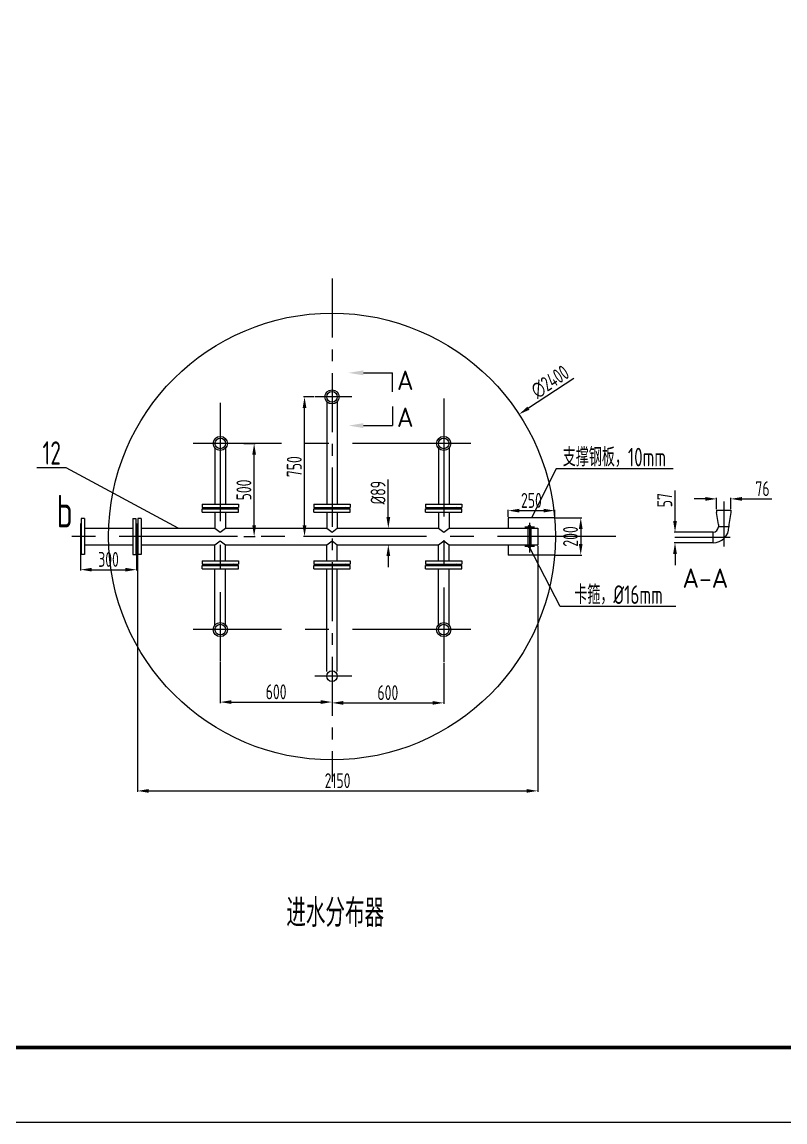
# Model space of a CAD drawing. Header units: millimetres. Extents: x -698490 to -638799, y 1500932 to 3009043.
# Drawn here: x -680733 to -676635, y 1500932 to 1506841 of the extents above; entities that cross this region are included whole.
import ezdxf

# ---------------------------------------------------------------- set-up
doc = ezdxf.new("R2010")
doc.units = ezdxf.units.MM
doc.header["$LTSCALE"] = 100
doc.header["$MEASUREMENT"] = 0
doc.linetypes.add('CENTER', pattern=[50.8, 31.75, -6.35, 6.35, -6.35])
doc.layers.get('0').update_dxf_attribs({"linetype": 'CONTINUOUS'})
doc.layers.get('DEFPOINTS').update_dxf_attribs({"linetype": 'CONTINUOUS'})
doc.layers.add('DIM', color=3, linetype='CONTINUOUS')
doc.layers.add('文字', color=7, linetype='CONTINUOUS')
for name, color, linetype, lineweight in [('中心线虚线', 1, 'CENTER', 13), ('图框线层', 1, 'CONTINUOUS', 60), ('标注', 3, 'CONTINUOUS', 15), ('设备', 4, 'CONTINUOUS', 25)]:
    doc.layers.add(name, color=color, linetype=linetype, lineweight=lineweight)
doc.styles.get("Standard").update_dxf_attribs({"font": 'tssdeng.shx', "width": 0.7, "bigfont": 'hztxt.shx'})
doc.styles.add('尺寸标注', font='Tssdeng.shx', dxfattribs={"width": 0.7, "bigfont": 'hztxt.shx'})
doc.dimstyles.new('ISO-100', dxfattribs={"dimtxt": 80, "dimasz": 60, "dimexe": 5, "dimexo": 5, "dimgap": 15, "dimtad": 1, "dimdec": 0, "dimzin": 0, "dimdsep": 46, "dimtxsty": 'Standard', "dimcen": 0, "dimadec": 0, "dimazin": 0, "dimtfac": 1, "dimtdec": 0, "dimtofl": 0, "dimtmove": 0, "dimatfit": 3, "dimfxl": 0, "dimtolj": 1, "dimtzin": 0, "dimarcsym": 0})

# ---------------------------------------------------------------- blocks, each defined once
blk = doc.blocks.new('*D27')
at = {"layer": 'DEFPOINTS', "color": 0, "ltscale": 0.5, "transparency": 16777216}
for p in [(-678063.1, 1504733.3), (-680072.3, 1503420.6)]:
    blk.add_point(p, dxfattribs=at)
at = {"layer": '标注', "color": 0, "lineweight": -2, "ltscale": 0.5, "transparency": 16777216}
blk.add_line((-677769.8, 1504924.9), (-678012.8, 1504766.1), dxfattribs=at)
at = {"layer": '标注', "color": 0, "ltscale": 0.5, "transparency": 16777216}
blk.add_solid([(-678018.3, 1504774.5), (-678007.4, 1504757.7), (-678063.1, 1504733.3)], dxfattribs=at)
at = {"layer": '标注', "color": 0, "ltscale": 0.5, "transparency": 16777216, "insert": (-677896.3, 1504908), "char_height": 80, "attachment_point": 5, "rotation": 33.1583}
blk.add_mtext('\\A1;∅2400', dxfattribs=at)
blk = doc.blocks.new('*D31')
at = {"layer": 'DEFPOINTS', "color": 0, "ltscale": 0.5, "transparency": 16777216}
for p in [(-677225.6, 1504100.4), (-677137.2, 1504100.4), (-677131.4, 1504043.4)]:
    blk.add_point(p, dxfattribs=at)
at = {"layer": '标注', "color": 0, "lineweight": -2, "ltscale": 0.5, "transparency": 16777216}
for p, q in [((-677225.6, 1504160.4), (-677225.6, 1504323.6)), ((-677142.2, 1504100.4), (-677230.6, 1504100.4)), ((-677136.4, 1504043.4), (-677230.6, 1504043.4)), ((-677225.6, 1503983.4), (-677225.6, 1503923.4))]:
    blk.add_line(p, q, dxfattribs=at)
at = {"layer": '标注', "color": 0, "ltscale": 0.5, "transparency": 16777216}
for points in [[(-677235.6, 1504160.4), (-677215.6, 1504160.4), (-677225.6, 1504100.4)], [(-677235.6, 1503983.4), (-677215.6, 1503983.4), (-677225.6, 1504043.4)]]:
    blk.add_solid(points, dxfattribs=at)
at = {"layer": '标注', "color": 0, "ltscale": 0.5, "transparency": 16777216, "insert": (-677280.6, 1504272), "char_height": 80, "attachment_point": 5, "rotation": 90}
blk.add_mtext('\\A1;57', dxfattribs=at)
blk = doc.blocks.new('*D32')
at = {"layer": 'DEFPOINTS', "color": 0, "ltscale": 0.5, "transparency": 16777216}
for p in [(-676926.3, 1504279), (-677002.3, 1504217.9), (-676926.3, 1504217.9)]:
    blk.add_point(p, dxfattribs=at)
at = {"layer": '标注', "color": 0, "lineweight": -2, "ltscale": 0.5, "transparency": 16777216}
for p, q in [((-677062.3, 1504279), (-677122.3, 1504279)), ((-677002.3, 1504222.9), (-677002.3, 1504284)), ((-676926.3, 1504222.9), (-676926.3, 1504284)), ((-676866.3, 1504279), (-676705.2, 1504279))]:
    blk.add_line(p, q, dxfattribs=at)
at = {"layer": '标注', "color": 0, "ltscale": 0.5, "transparency": 16777216}
for points in [[(-677062.3, 1504289), (-677062.3, 1504269), (-677002.3, 1504279)], [(-676866.3, 1504289), (-676866.3, 1504269), (-676926.3, 1504279)]]:
    blk.add_solid(points, dxfattribs=at)
at = {"layer": '标注', "color": 0, "ltscale": 0.5, "transparency": 16777216, "insert": (-676755.8, 1504334), "char_height": 80, "attachment_point": 5}
blk.add_mtext('\\A1;76', dxfattribs=at)
blk = doc.blocks.new('*D41')
at = {"layer": 'DEFPOINTS', "color": 0, "ltscale": 0.5, "transparency": 16777216}
for p in [(-680417.7, 1504076.9), (-680117.7, 1504076.9), (-680117.7, 1503898.7)]:
    blk.add_point(p, dxfattribs=at)
at = {"layer": '标注', "color": 0, "lineweight": -2, "ltscale": 0.5, "transparency": 16777216}
for p, q in [((-680417.7, 1504071.9), (-680417.7, 1503893.7)), ((-680117.7, 1504071.9), (-680117.7, 1503893.7)), ((-680357.7, 1503898.7), (-680177.7, 1503898.7))]:
    blk.add_line(p, q, dxfattribs=at)
at = {"layer": '标注', "color": 0, "ltscale": 0.5, "transparency": 16777216}
for points in [[(-680357.7, 1503908.7), (-680357.7, 1503888.7), (-680417.7, 1503898.7)], [(-680177.7, 1503908.7), (-680177.7, 1503888.7), (-680117.7, 1503898.7)]]:
    blk.add_solid(points, dxfattribs=at)
at = {"layer": '标注', "color": 0, "ltscale": 0.5, "transparency": 16777216, "insert": (-680267.7, 1503953.7), "char_height": 80, "attachment_point": 5}
blk.add_mtext('\\A1;300', dxfattribs=at)
blk = doc.blocks.new('*D42')
at = {"layer": 'DEFPOINTS', "color": 0, "ltscale": 0.5, "transparency": 16777216}
for p in [(-677877.2, 1504177.2), (-677877.1, 1503977.2), (-677731.9, 1503977.2)]:
    blk.add_point(p, dxfattribs=at)
at = {"layer": '标注', "color": 0, "lineweight": -2, "ltscale": 0.5, "transparency": 16777216}
for p, q in [((-677872.2, 1504177.2), (-677726.9, 1504177.2)), ((-677731.9, 1504117.2), (-677731.9, 1504037.2)), ((-677872.1, 1503977.2), (-677726.9, 1503977.2))]:
    blk.add_line(p, q, dxfattribs=at)
at = {"layer": '标注', "color": 0, "ltscale": 0.5, "transparency": 16777216}
for points in [[(-677741.9, 1504117.2), (-677721.9, 1504117.2), (-677731.9, 1504177.2)], [(-677741.9, 1504037.2), (-677721.9, 1504037.2), (-677731.9, 1503977.2)]]:
    blk.add_solid(points, dxfattribs=at)
at = {"layer": '标注', "color": 0, "ltscale": 0.5, "transparency": 16777216, "insert": (-677786.9, 1504077.2), "char_height": 80, "attachment_point": 5, "rotation": 90}
blk.add_mtext('\\A1;200', dxfattribs=at)
blk = doc.blocks.new('*D43')
at = {"layer": 'DEFPOINTS', "color": 0, "ltscale": 0.5, "transparency": 16777216}
for p in [(-677871.8, 1504215.9), (-678121.4, 1504177.2), (-677871.8, 1504176.7)]:
    blk.add_point(p, dxfattribs=at)
at = {"layer": '标注', "color": 0, "lineweight": -2, "ltscale": 0.5, "transparency": 16777216}
for p, q in [((-678121.4, 1504182.2), (-678121.4, 1504220.9)), ((-678061.4, 1504215.9), (-677931.8, 1504215.9)), ((-677871.8, 1504181.7), (-677871.8, 1504220.9))]:
    blk.add_line(p, q, dxfattribs=at)
at = {"layer": '标注', "color": 0, "ltscale": 0.5, "transparency": 16777216}
for points in [[(-678061.4, 1504225.9), (-678061.4, 1504205.9), (-678121.4, 1504215.9)], [(-677931.8, 1504225.9), (-677931.8, 1504205.9), (-677871.8, 1504215.9)]]:
    blk.add_solid(points, dxfattribs=at)
at = {"layer": '标注', "color": 0, "ltscale": 0.5, "transparency": 16777216, "insert": (-677996.6, 1504270.9), "char_height": 80, "attachment_point": 5}
blk.add_mtext('\\A1;250', dxfattribs=at)
blk = doc.blocks.new('*D44')
at = {"layer": 'DEFPOINTS', "color": 0, "ltscale": 0.5, "transparency": 16777216}
for p in [(-680112.6, 1504047.8), (-677962.8, 1504032.4), (-677962.8, 1502710.4)]:
    blk.add_point(p, dxfattribs=at)
at = {"layer": '标注', "color": 0, "lineweight": -2, "ltscale": 0.5, "transparency": 16777216}
for p, q in [((-680112.6, 1504042.8), (-680112.6, 1502705.4)), ((-677962.8, 1504027.4), (-677962.8, 1502705.4)), ((-680052.6, 1502710.4), (-678022.8, 1502710.4))]:
    blk.add_line(p, q, dxfattribs=at)
at = {"layer": '标注', "color": 0, "ltscale": 0.5, "transparency": 16777216}
for points in [[(-680052.6, 1502720.4), (-680052.6, 1502700.4), (-680112.6, 1502710.4)], [(-678022.8, 1502720.4), (-678022.8, 1502700.4), (-677962.8, 1502710.4)]]:
    blk.add_solid(points, dxfattribs=at)
at = {"layer": '标注', "color": 0, "ltscale": 0.5, "transparency": 16777216, "insert": (-679037.7, 1502765.4), "char_height": 80, "attachment_point": 5}
blk.add_mtext('\\A1;2150', dxfattribs=at)
blk = doc.blocks.new('*D45')
at = {"layer": 'DEFPOINTS', "color": 0, "ltscale": 0.5, "transparency": 16777216}
for p in [(-679667.7, 1503409.7), (-679067.7, 1503204.9), (-679067.7, 1503187.5)]:
    blk.add_point(p, dxfattribs=at)
at = {"layer": '标注', "color": 0, "lineweight": -2, "ltscale": 0.5, "transparency": 16777216}
for p, q in [((-679667.7, 1503404.7), (-679667.7, 1503182.5)), ((-679607.7, 1503187.5), (-679127.7, 1503187.5)), ((-679067.7, 1503199.9), (-679067.7, 1503182.5))]:
    blk.add_line(p, q, dxfattribs=at)
at = {"layer": '标注', "color": 0, "ltscale": 0.5, "transparency": 16777216}
for points in [[(-679607.7, 1503197.5), (-679607.7, 1503177.5), (-679667.7, 1503187.5)], [(-679127.7, 1503197.5), (-679127.7, 1503177.5), (-679067.7, 1503187.5)]]:
    blk.add_solid(points, dxfattribs=at)
at = {"layer": '标注', "color": 0, "ltscale": 0.5, "transparency": 16777216, "insert": (-679367.7, 1503242.5), "char_height": 80, "attachment_point": 5}
blk.add_mtext('\\A1;600', dxfattribs=at)
blk = doc.blocks.new('*D46')
at = {"layer": 'DEFPOINTS', "color": 0, "ltscale": 0.5, "transparency": 16777216}
for p in [(-678467.7, 1503403.5), (-679067.7, 1503204.9), (-678467.7, 1503183.1)]:
    blk.add_point(p, dxfattribs=at)
at = {"layer": '标注', "color": 0, "lineweight": -2, "ltscale": 0.5, "transparency": 16777216}
for p, q in [((-678467.7, 1503398.5), (-678467.7, 1503178.1)), ((-679067.7, 1503199.9), (-679067.7, 1503178.1)), ((-679007.7, 1503183.1), (-678527.7, 1503183.1))]:
    blk.add_line(p, q, dxfattribs=at)
at = {"layer": '标注', "color": 0, "ltscale": 0.5, "transparency": 16777216}
for points in [[(-679007.7, 1503193.1), (-679007.7, 1503173.1), (-679067.7, 1503183.1)], [(-678527.7, 1503193.1), (-678527.7, 1503173.1), (-678467.7, 1503183.1)]]:
    blk.add_solid(points, dxfattribs=at)
at = {"layer": '标注', "color": 0, "ltscale": 0.5, "transparency": 16777216, "insert": (-678767.7, 1503238.1), "char_height": 80, "attachment_point": 5}
blk.add_mtext('\\A1;600', dxfattribs=at)
blk = doc.blocks.new('*D47')
at = {"layer": 'DEFPOINTS', "color": 0, "ltscale": 0.5, "transparency": 16777216}
for p in [(-679546.8, 1504576.9), (-679485.8, 1504576.9), (-679546.8, 1504076.9)]:
    blk.add_point(p, dxfattribs=at)
at = {"layer": '标注', "color": 0, "lineweight": -2, "ltscale": 0.5, "transparency": 16777216}
for p, q in [((-679541.8, 1504576.9), (-679480.8, 1504576.9)), ((-679485.8, 1504136.9), (-679485.8, 1504516.9)), ((-679541.8, 1504076.9), (-679480.8, 1504076.9))]:
    blk.add_line(p, q, dxfattribs=at)
at = {"layer": '标注', "color": 0, "ltscale": 0.5, "transparency": 16777216}
for points in [[(-679495.8, 1504516.9), (-679475.8, 1504516.9), (-679485.8, 1504576.9)], [(-679495.8, 1504136.9), (-679475.8, 1504136.9), (-679485.8, 1504076.9)]]:
    blk.add_solid(points, dxfattribs=at)
at = {"layer": '标注', "color": 0, "ltscale": 0.5, "transparency": 16777216, "insert": (-679540.8, 1504326.9), "char_height": 80, "attachment_point": 5, "rotation": 90}
blk.add_mtext('\\A1;500', dxfattribs=at)
blk = doc.blocks.new('*D48')
at = {"layer": 'DEFPOINTS', "color": 0, "ltscale": 0.5, "transparency": 16777216}
for p in [(-679215.3, 1504826.9), (-679160.6, 1504826.9), (-679189.2, 1504076.9)]:
    blk.add_point(p, dxfattribs=at)
at = {"layer": '标注', "color": 0, "lineweight": -2, "ltscale": 0.5, "transparency": 16777216}
for p, q in [((-679165.6, 1504826.9), (-679220.3, 1504826.9)), ((-679215.3, 1504136.9), (-679215.3, 1504766.9)), ((-679194.2, 1504076.9), (-679220.3, 1504076.9))]:
    blk.add_line(p, q, dxfattribs=at)
at = {"layer": '标注', "color": 0, "ltscale": 0.5, "transparency": 16777216}
for points in [[(-679225.3, 1504766.9), (-679205.3, 1504766.9), (-679215.3, 1504826.9)], [(-679225.3, 1504136.9), (-679205.3, 1504136.9), (-679215.3, 1504076.9)]]:
    blk.add_solid(points, dxfattribs=at)
at = {"layer": '标注', "color": 0, "ltscale": 0.5, "transparency": 16777216, "insert": (-679270.3, 1504451.9), "char_height": 80, "attachment_point": 5, "rotation": 90}
blk.add_mtext('\\A1;750', dxfattribs=at)
blk = doc.blocks.new('*D55')
at = {"layer": 'DEFPOINTS', "color": 0, "ltscale": 0.5, "transparency": 16777216}
for p in [(-678767.7, 1504121.4), (-678765.2, 1504121.4), (-678767.7, 1504032.4)]:
    blk.add_point(p, dxfattribs=at)
at = {"layer": '标注', "color": 0, "lineweight": -2, "ltscale": 0.5, "transparency": 16777216}
for p, q in [((-678765.2, 1504181.4), (-678765.2, 1504383.4)), ((-678762.7, 1504121.4), (-678760.2, 1504121.4)), ((-678762.7, 1504032.4), (-678760.2, 1504032.4)), ((-678765.2, 1503972.4), (-678765.2, 1503912.4))]:
    blk.add_line(p, q, dxfattribs=at)
at = {"layer": '标注', "color": 0, "ltscale": 0.5, "transparency": 16777216}
for points in [[(-678775.2, 1504181.4), (-678755.2, 1504181.4), (-678765.2, 1504121.4)], [(-678775.2, 1503972.4), (-678755.2, 1503972.4), (-678765.2, 1504032.4)]]:
    blk.add_solid(points, dxfattribs=at)
at = {"layer": '标注', "color": 0, "ltscale": 0.5, "transparency": 16777216, "insert": (-678820.2, 1504312.4), "char_height": 80, "attachment_point": 5, "rotation": 90}
blk.add_mtext('\\A1;%%C89', dxfattribs=at)

msp = doc.modelspace()

# ---------------------------------------------------------------- linework, layer by layer
at = {"color": 1}
for p, q in [((-680494.9, 1504445.7), (-680652.7, 1504445.7)), ((-677235.3, 1504439.7), (-677864.7, 1504439.7)), ((-677220.5, 1503700.6), (-677842.6, 1503700.6))]:
    msp.add_line(p, q, dxfattribs=at)
for p, q in [((-679894.4, 1504121.4), (-680494.9, 1504445.7)), ((-677864.7, 1504439.7), (-677996.3, 1504177.2)), ((-677842.6, 1503700.6), (-678007.2, 1504018.8))]:
    msp.add_line(p, q)
msp.add_lwpolyline([(-690095.7, 1500931.8), (-666335.7, 1500931.8), (-666335.7, 1517731.8), (-690095.7, 1517731.8)], close=True)
at = {"layer": 'DIM', "color": 3, "ltscale": 150}
for p, q in [((-678898.6, 1504956), (-678743.5, 1504956)), ((-678898.6, 1504672.6), (-678743.5, 1504672.6))]:
    msp.add_line(p, q, dxfattribs=at)
at = {"layer": 'DIM', "ltscale": 150}
for p, q in [((-678743.5, 1504854), (-678743.5, 1504956)), ((-678743.5, 1504774.6), (-678743.5, 1504672.6))]:
    msp.add_line(p, q, dxfattribs=at)
at = {"layer": 'DIM', "color": 3, "ltscale": 150}
for points in [[(-678898.6, 1504969.3), (-678898.6, 1504942.7), (-678978.6, 1504956)], [(-678898.6, 1504659.2), (-678898.6, 1504685.9), (-678978.6, 1504672.6)]]:
    msp.add_solid(points, dxfattribs=at)
at = {"layer": '中心线虚线', "ltscale": 0.1}
msp.add_line((-679067.7, 1505463.2), (-679067.7, 1502759.5), dxfattribs=at)
at = {"layer": '中心线虚线', "ltscale": 0.2}
for p, q in [((-678961, 1504826.9), (-679160.6, 1504826.9)), ((-678467.7, 1504818.6), (-678467.7, 1503403.5)), ((-679667.7, 1504794.3), (-679667.7, 1503409.7)), ((-678322.8, 1504576.9), (-679813.7, 1504576.9)), ((-676964.3, 1504265.1), (-676964.3, 1504022.6)), ((-678007.2, 1504150.4), (-678007.2, 1503991.2)), ((-678032, 1504128.4), (-677979.8, 1504128.4)), ((-677543.4, 1504076.9), (-680540.9, 1504076.9)), ((-676929.1, 1504071.9), (-677226.8, 1504071.9)), ((-678032, 1504025.5), (-677979.8, 1504025.5)), ((-678322.8, 1503576.9), (-679813.7, 1503576.9)), ((-678961, 1503326.9), (-679160.6, 1503326.9))]:
    msp.add_line(p, q, dxfattribs=at)
at = {"layer": '图框线层'}
msp.add_lwpolyline([(-689095.7, 1501331.8), (-666735.7, 1501331.8), (-666735.7, 1517331.8), (-689095.7, 1517331.8)], close=True, dxfattribs=at)
at = {"layer": '设备'}
for p, q in [((-679096.2, 1504801.8), (-679096.2, 1504250.6)), ((-679039.2, 1504801.8), (-679039.2, 1504250.6)), ((-679696.2, 1504551.8), (-679696.2, 1504250.6)), ((-679639.2, 1504551.8), (-679639.2, 1504250.6)), ((-678496.2, 1504551.8), (-678496.2, 1504250.6)), ((-678439.2, 1504551.8), (-678439.2, 1504250.6)), ((-679765.2, 1504250.6), (-679765.2, 1504233.6)), ((-679765.2, 1504250.6), (-679570.2, 1504250.6)), ((-679765.2, 1504233.6), (-679570.2, 1504233.6)), ((-679765.2, 1504207.8), (-679765.2, 1504224.8)), ((-679765.2, 1504224.8), (-679570.2, 1504224.8)), ((-679738.2, 1504233.6), (-679735.2, 1504230.6)), ((-679738.2, 1504224.8), (-679735.2, 1504227.8)), ((-679735.2, 1504230.6), (-679600.2, 1504230.6)), ((-679735.2, 1504227.8), (-679600.2, 1504227.8)), ((-679597.2, 1504233.6), (-679600.2, 1504230.6)), ((-679597.2, 1504224.8), (-679600.2, 1504227.8)), ((-679570.2, 1504250.6), (-679570.2, 1504233.6)), ((-679570.2, 1504207.8), (-679570.2, 1504224.8)), ((-679165.2, 1504250.6), (-679165.2, 1504233.6)), ((-679165.2, 1504250.6), (-678970.2, 1504250.6)), ((-679165.2, 1504233.6), (-678970.2, 1504233.6)), ((-679165.2, 1504207.8), (-679165.2, 1504224.8)), ((-679165.2, 1504224.8), (-678970.2, 1504224.8)), ((-679138.2, 1504233.6), (-679135.2, 1504230.6)), ((-679138.2, 1504224.8), (-679135.2, 1504227.8)), ((-679135.2, 1504230.6), (-679000.2, 1504230.6)), ((-679135.2, 1504227.8), (-679000.2, 1504227.8)), ((-678997.2, 1504233.6), (-679000.2, 1504230.6)), ((-678997.2, 1504224.8), (-679000.2, 1504227.8)), ((-678970.2, 1504250.6), (-678970.2, 1504233.6)), ((-678970.2, 1504207.8), (-678970.2, 1504224.8)), ((-678565.2, 1504250.6), (-678565.2, 1504233.6)), ((-678565.2, 1504250.6), (-678370.2, 1504250.6)), ((-678565.2, 1504233.6), (-678370.2, 1504233.6)), ((-678565.2, 1504207.8), (-678565.2, 1504224.8)), ((-678565.2, 1504224.8), (-678370.2, 1504224.8)), ((-678538.2, 1504233.6), (-678535.2, 1504230.6)), ((-678538.2, 1504224.8), (-678535.2, 1504227.8)), ((-678535.2, 1504230.6), (-678400.2, 1504230.6)), ((-678535.2, 1504227.8), (-678400.2, 1504227.8)), ((-678397.2, 1504233.6), (-678400.2, 1504230.6)), ((-678397.2, 1504224.8), (-678400.2, 1504227.8)), ((-678370.2, 1504250.6), (-678370.2, 1504233.6)), ((-678370.2, 1504207.8), (-678370.2, 1504224.8)), ((-680397.7, 1504174.4), (-680414.7, 1504174.4)), ((-680414.7, 1504174.4), (-680414.7, 1503979.4)), ((-680397.7, 1504174.4), (-680397.7, 1503979.4)), ((-680137.7, 1504174.4), (-680120.7, 1504174.4)), ((-680137.7, 1504174.4), (-680137.7, 1503979.4)), ((-680120.7, 1504174.4), (-680120.7, 1503979.4)), ((-680092.6, 1504174.4), (-680109.6, 1504174.4)), ((-680109.6, 1504174.4), (-680109.6, 1503979.4)), ((-680092.6, 1504174.4), (-680092.6, 1503979.4)), ((-679765.2, 1504207.8), (-679570.2, 1504207.8)), ((-679696.2, 1504207.8), (-679696.2, 1504121.4)), ((-679639.2, 1504207.8), (-679639.2, 1504121.4)), ((-679165.2, 1504207.8), (-678970.2, 1504207.8)), ((-679096.2, 1504207.8), (-679096.2, 1504121.4)), ((-679039.2, 1504207.8), (-679039.2, 1504121.4)), ((-678565.2, 1504207.8), (-678370.2, 1504207.8)), ((-678496.2, 1504207.8), (-678496.2, 1504121.4)), ((-678439.2, 1504207.8), (-678439.2, 1504121.4)), ((-677871.2, 1504177.2), (-678121.4, 1504177.2)), ((-678121.4, 1504177.2), (-678121.4, 1504121.4)), ((-680414.7, 1504147.4), (-680417.7, 1504144.4)), ((-680417.7, 1504144.4), (-680417.7, 1504009.4)), ((-680397.7, 1504121.4), (-680137.7, 1504121.4)), ((-680120.7, 1504147.4), (-680117.7, 1504144.4)), ((-680117.7, 1504144.4), (-680117.7, 1504009.4)), ((-680109.6, 1504147.4), (-680112.6, 1504144.4)), ((-680112.6, 1504144.4), (-680112.6, 1504009.4)), ((-680092.6, 1504121.4), (-679696.2, 1504121.4)), ((-679639.2, 1504121.4), (-679096.2, 1504121.4)), ((-679039.2, 1504121.4), (-678496.2, 1504121.4)), ((-678439.2, 1504121.4), (-677962.8, 1504121.4)), ((-678015.2, 1504128.4), (-678015.2, 1504025.5)), ((-677999.2, 1504128.4), (-677999.2, 1504025.5)), ((-677962.8, 1504121.4), (-677962.8, 1504032.4)), ((-680397.7, 1504032.4), (-680137.7, 1504032.4)), ((-680092.6, 1504032.4), (-679696.2, 1504032.4)), ((-679696.2, 1503946.1), (-679696.2, 1504032.4)), ((-679639.2, 1504032.4), (-679096.2, 1504032.4)), ((-679639.2, 1504032.4), (-679096.2, 1504032.4)), ((-679639.2, 1503946.1), (-679639.2, 1504032.4)), ((-679096.2, 1503946.1), (-679096.2, 1504032.4)), ((-679039.2, 1504032.4), (-678496.2, 1504032.4)), ((-679039.2, 1504032.4), (-678496.2, 1504032.4)), ((-679039.2, 1503946.1), (-679039.2, 1504032.4)), ((-678496.2, 1503946.1), (-678496.2, 1504032.4)), ((-678439.2, 1504032.4), (-677962.8, 1504032.4)), ((-678439.2, 1503946.1), (-678439.2, 1504032.4)), ((-678121.4, 1504032.4), (-678121.4, 1503977.2)), ((-680414.7, 1504006.4), (-680417.7, 1504009.4)), ((-680397.7, 1503979.4), (-680414.7, 1503979.4)), ((-680137.7, 1503979.4), (-680120.7, 1503979.4)), ((-680120.7, 1504006.4), (-680117.7, 1504009.4)), ((-680109.6, 1504006.4), (-680112.6, 1504009.4)), ((-680092.6, 1503979.4), (-680109.6, 1503979.4)), ((-677871.1, 1503977.2), (-678121.4, 1503977.2)), ((-679765.2, 1503946.1), (-679765.2, 1503929.1)), ((-679765.2, 1503946.1), (-679570.2, 1503946.1)), ((-679765.2, 1503929.1), (-679570.2, 1503929.1)), ((-679765.2, 1503903.3), (-679765.2, 1503920.3)), ((-679765.2, 1503920.3), (-679570.2, 1503920.3)), ((-679738.2, 1503929.1), (-679735.2, 1503926.1)), ((-679738.2, 1503920.3), (-679735.2, 1503923.3)), ((-679735.2, 1503926.1), (-679600.2, 1503926.1)), ((-679735.2, 1503923.3), (-679600.2, 1503923.3)), ((-679597.2, 1503929.1), (-679600.2, 1503926.1)), ((-679597.2, 1503920.3), (-679600.2, 1503923.3)), ((-679570.2, 1503946.1), (-679570.2, 1503929.1)), ((-679570.2, 1503903.3), (-679570.2, 1503920.3)), ((-679165.2, 1503946.1), (-679165.2, 1503929.1)), ((-679165.2, 1503946.1), (-678970.2, 1503946.1)), ((-679165.2, 1503929.1), (-678970.2, 1503929.1)), ((-679165.2, 1503903.3), (-679165.2, 1503920.3)), ((-679165.2, 1503920.3), (-678970.2, 1503920.3)), ((-679138.2, 1503929.1), (-679135.2, 1503926.1)), ((-679138.2, 1503920.3), (-679135.2, 1503923.3)), ((-679135.2, 1503926.1), (-679000.2, 1503926.1)), ((-679135.2, 1503923.3), (-679000.2, 1503923.3)), ((-678997.2, 1503929.1), (-679000.2, 1503926.1)), ((-678997.2, 1503920.3), (-679000.2, 1503923.3)), ((-678970.2, 1503946.1), (-678970.2, 1503929.1)), ((-678970.2, 1503903.3), (-678970.2, 1503920.3)), ((-678565.2, 1503946.1), (-678565.2, 1503929.1)), ((-678565.2, 1503946.1), (-678370.2, 1503946.1)), ((-678565.2, 1503929.1), (-678370.2, 1503929.1)), ((-678565.2, 1503903.3), (-678565.2, 1503920.3)), ((-678565.2, 1503920.3), (-678370.2, 1503920.3)), ((-678538.2, 1503929.1), (-678535.2, 1503926.1)), ((-678538.2, 1503920.3), (-678535.2, 1503923.3)), ((-678535.2, 1503926.1), (-678400.2, 1503926.1)), ((-678535.2, 1503923.3), (-678400.2, 1503923.3)), ((-678397.2, 1503929.1), (-678400.2, 1503926.1)), ((-678397.2, 1503920.3), (-678400.2, 1503923.3)), ((-678370.2, 1503946.1), (-678370.2, 1503929.1)), ((-678370.2, 1503903.3), (-678370.2, 1503920.3)), ((-679765.2, 1503903.3), (-679570.2, 1503903.3)), ((-679696.2, 1503602.1), (-679696.2, 1503903.3)), ((-679639.2, 1503602.1), (-679639.2, 1503903.3)), ((-679165.2, 1503903.3), (-678970.2, 1503903.3)), ((-679096.2, 1503352.1), (-679096.2, 1503903.3)), ((-679039.2, 1503352.1), (-679039.2, 1503903.3)), ((-678565.2, 1503903.3), (-678370.2, 1503903.3)), ((-678496.2, 1503602.1), (-678496.2, 1503903.3)), ((-678439.2, 1503602.1), (-678439.2, 1503903.3))]:
    msp.add_line(p, q, dxfattribs=at)
at = {"layer": '设备', "ltscale": 0.5}
for p, q in [((-677002.3, 1504217.9), (-676926.3, 1504217.9)), ((-677002.3, 1504217.9), (-677002.3, 1504205.2)), ((-676926.3, 1504217.9), (-676926.3, 1504205.2)), ((-676992.8, 1504141.6), (-677002.3, 1504205.2)), ((-676926.3, 1504205.2), (-676935.8, 1504141.6)), ((-679696.2, 1504121.4), (-679667.7, 1504100.4)), ((-679667.7, 1504100.4), (-679639.2, 1504121.4)), ((-679096.2, 1504121.4), (-679067.7, 1504100.4)), ((-679067.7, 1504100.4), (-679039.2, 1504121.4)), ((-678496.2, 1504121.4), (-678467.7, 1504100.4)), ((-678467.7, 1504100.4), (-678439.2, 1504121.4)), ((-677021.3, 1504100.4), (-677156.8, 1504100.4)), ((-677021.3, 1504043.4), (-677021.3, 1504100.4)), ((-676992.8, 1504141.6), (-676992.8, 1504128.9)), ((-676935.8, 1504128.9), (-676992.8, 1504128.9)), ((-676935.8, 1504128.9), (-676992.8, 1504128.9)), ((-676935.8, 1504141.6), (-676935.8, 1504128.9)), ((-679696.2, 1504032.4), (-679667.7, 1504053.5)), ((-679667.7, 1504053.5), (-679639.2, 1504032.4)), ((-679096.2, 1504032.4), (-679067.7, 1504053.5)), ((-679067.7, 1504053.5), (-679039.2, 1504032.4)), ((-678496.2, 1504032.4), (-678467.7, 1504053.5)), ((-678467.7, 1504053.5), (-678439.2, 1504032.4)), ((-677021.3, 1504043.4), (-677160.4, 1504043.4))]:
    msp.add_line(p, q, dxfattribs=at)
at = {"layer": '设备'}
msp.add_circle((-679067.7, 1504076.9), 1200, dxfattribs=at)
at = {"layer": '设备', "ltscale": 0.5}
for centre, radius in [((-679067.7, 1504826.9), 38), ((-679067.7, 1504826.9), 28.5), ((-679667.7, 1504576.9), 38), ((-679667.7, 1504576.9), 28.5), ((-678467.7, 1504576.9), 38), ((-678467.7, 1504576.9), 28.5), ((-679667.7, 1503576.9), 38), ((-679667.7, 1503576.9), 28.5), ((-678467.7, 1503576.9), 38), ((-678467.7, 1503576.9), 28.5), ((-679067.7, 1503326.9), 28.5)]:
    msp.add_circle(centre, radius, dxfattribs=at)
at = {"layer": '设备'}
for centre, start, end in [((-678007.2, 1504128.4), 0, 180), ((-678007.2, 1504025.5), 180, 0)]:
    msp.add_arc(centre, 8, start, end, dxfattribs=at)
at = {"layer": '设备', "ltscale": 0.5}
for radius in [85.5, 28.5]:
    msp.add_arc((-677021.3, 1504128.9), radius, 270, 0, dxfattribs=at)

# ---------------------------------------------------------------- texts
at = {"attachment_point": 5, "style": '尺寸标注'}
for s, insert, char_height, width in [('12', (-680572.8, 1504525.6), 125, 375), ('支撑钢板，10mm', (-677551.1, 1504501.9), 100, 1604.732), ('卡箍，%%C16mm', (-677529, 1503762.9), 100, 1604.732), ('进水分布器', (-679050.5, 1502054.6), 150, 1304.847)]:
    msp.add_mtext(s, dxfattribs=dict(at, insert=insert, char_height=char_height, width=width))
at = {"color": 2, "insert": (-680503.7, 1504212.7), "char_height": 175, "width": 375, "attachment_point": 5, "style": '尺寸标注'}
msp.add_mtext('b', dxfattribs=at)
at = {"layer": '文字', "color": 3}
for s, height, p in [('A', 104, (-678719, 1504864.3)), ('A', 104, (-678719, 1504665.8)), ('A-A', 103.95, (-677185.5, 1503801.4))]:
    msp.add_text(s, height=height, dxfattribs=at).set_placement(p)

# ---------------------------------------------------------------- dimensions: what is measured, and where the dimension line sits
at = {"layer": '标注', "ltscale": 0.5}
dim = msp.add_diameter_dim_2p(p1=(-680072.3, 1503420.6), p2=(-678063.1, 1504733.3), dimstyle='ISO-100', dxfattribs=at)
dim.commit()
dim.dimension.update_dxf_attribs({"geometry": '*D27', "text_midpoint": (-677896.3, 1504908)})
for base, p1, p2, picture, middle in [((-679215.3, 1504826.9), (-679189.2, 1504076.9), (-679160.6, 1504826.9), '*D48', (-679270.3, 1504451.9)), ((-679485.8, 1504576.9), (-679546.8, 1504076.9), (-679546.8, 1504576.9), '*D47', (-679540.8, 1504326.9)), ((-677225.6, 1504100.4), (-677131.4, 1504043.4), (-677137.2, 1504100.4), '*D31', (-677280.6, 1504272)), ((-677731.9, 1503977.2), (-677877.2, 1504177.2), (-677877.1, 1503977.2), '*D42', (-677786.9, 1504077.2))]:
    dim = msp.add_linear_dim(base=base, p1=p1, p2=p2, angle=90, dimstyle='ISO-100', dxfattribs=at)
    dim.commit()
    dim.dimension.update_dxf_attribs({"geometry": picture, "text_midpoint": middle})
dim = msp.add_linear_dim(base=(-678765.2, 1504121.4), p1=(-678767.7, 1504032.4), p2=(-678767.7, 1504121.4), angle=90, text='%%C89', dimstyle='ISO-100', dxfattribs=at)
dim.commit()
dim.dimension.update_dxf_attribs({"geometry": '*D55', "text_midpoint": (-678820.2, 1504312.4)})
for base, p1, p2, picture, middle in [((-676926.3, 1504279), (-677002.3, 1504217.9), (-676926.3, 1504217.9), '*D32', (-676755.8, 1504334)), ((-677871.8, 1504215.9), (-678121.4, 1504177.2), (-677871.8, 1504176.7), '*D43', (-677996.6, 1504270.9)), ((-680117.7, 1503898.7), (-680417.7, 1504076.9), (-680117.7, 1504076.9), '*D41', (-680267.7, 1503953.7)), ((-677962.8, 1502710.4), (-680112.6, 1504047.8), (-677962.8, 1504032.4), '*D44', (-679037.7, 1502765.4)), ((-679067.7, 1503187.5), (-679667.7, 1503409.7), (-679067.7, 1503204.9), '*D45', (-679367.7, 1503242.5)), ((-678467.7, 1503183.1), (-679067.7, 1503204.9), (-678467.7, 1503403.5), '*D46', (-678767.7, 1503238.1))]:
    dim = msp.add_linear_dim(base=base, p1=p1, p2=p2, dimstyle='ISO-100', dxfattribs=at)
    dim.commit()
    dim.dimension.update_dxf_attribs({"geometry": picture, "text_midpoint": middle})

doc.saveas('drawing.dxf')
